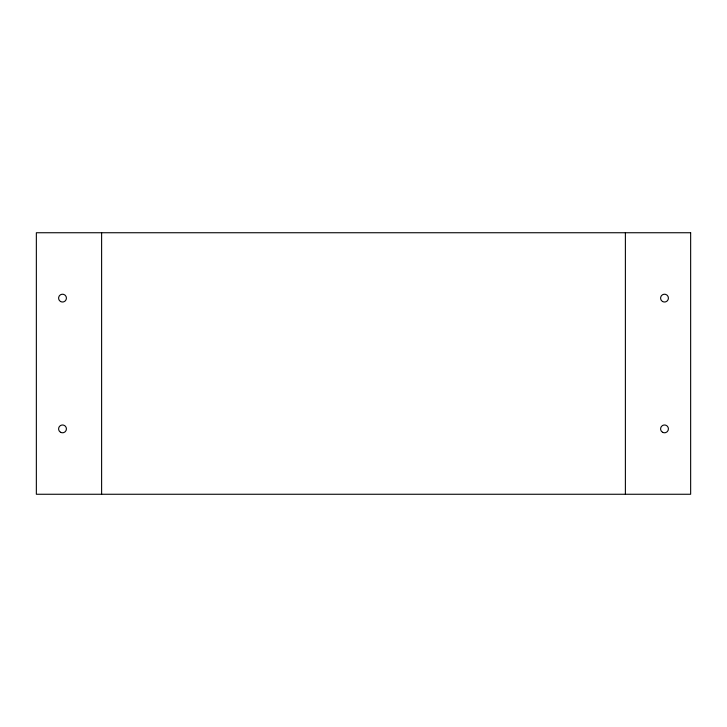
<?xml version="1.0" encoding="UTF-8"?>
<svg xmlns="http://www.w3.org/2000/svg" width="727" height="727" viewBox="0 0 727 727"><rect width="100%" height="100%" fill="white"/><g stroke="black" fill="none" stroke-linecap="round" stroke-linejoin="round"><path stroke-width="1.09" d="M625.384 232.74L625.384 494.26M101.616 232.74L101.616 494.26M690.65 232.74L36.35 232.74L36.35 494.26L690.65 494.26L690.65 232.74M662.533 301.514A3.926 3.926 0 0 0 668.422 298.115A3.926 3.926 0 0 0 662.533 294.726A3.926 3.926 0 0 0 662.533 301.514M662.533 432.274A3.926 3.926 0 0 0 668.422 428.885A3.926 3.926 0 0 0 662.533 425.486A3.926 3.926 0 0 0 662.533 432.274M60.541 301.514A3.926 3.926 0 0 0 66.43 298.115A3.926 3.926 0 0 0 60.541 294.726A3.926 3.926 0 0 0 60.541 301.514M60.541 432.274A3.926 3.926 0 0 0 66.43 428.885A3.926 3.926 0 0 0 60.541 425.486A3.926 3.926 0 0 0 60.541 432.274"/></g></svg>
